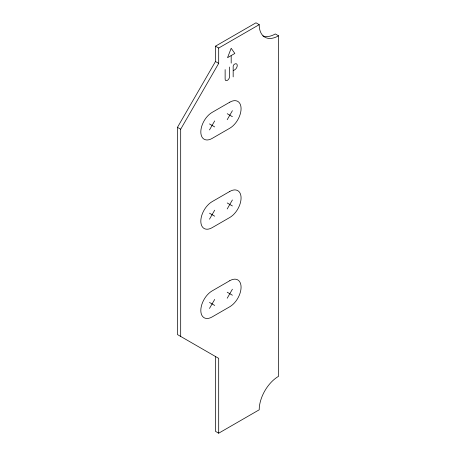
<?xml version="1.0" encoding="UTF-8"?>
<svg xmlns="http://www.w3.org/2000/svg" width="456" height="456" viewBox="0 0 456 456"><rect width="100%" height="100%" fill="white"/><g stroke="black" fill="none" stroke-linecap="round" stroke-linejoin="round"><path stroke-width="0.68" d="M218.692 433.2L218.692 358.37L177.464 334.567L177.464 127.344L215.471 61.52L215.471 46.181L255.987 22.8L259.207 24.658A27.331 15.778 -60 0 0 278.536 35.819L278.536 376.337A27.331 15.778 -60 0 0 259.207 409.807L218.692 433.2L215.471 431.342L215.471 356.512M180.684 336.425L180.684 129.208L218.692 63.378L218.692 48.045L215.471 46.181M209.486 129.931L214.69 120.92M227.202 119.706L232.406 110.694M209.486 219.194L214.69 210.182M227.202 208.962L232.406 199.95M209.486 308.45L214.69 299.438M227.202 298.224L232.406 289.212M218.692 48.045L259.207 24.658M230.93 55.712L227.538 57.673L231.186 48.268L234.834 53.46L231.186 55.564L231.186 63.145M233.426 70.56L234.754 69.791A3.511 2.029 -60 0 0 237.24 65.493A3.511 2.029 -60 0 0 234.754 64.057L234.378 64.279A1.71 0.986 -60 0 0 233.17 66.371L233.17 76.876M278.536 35.819L275.316 33.955A27.331 15.778 -60 0 1 262.878 35.904M215.471 61.52L218.692 63.378M227.202 113.698L232.406 116.702M209.486 123.924L214.69 126.928M177.464 127.344L180.684 129.208M227.202 202.954L232.406 205.958M209.486 213.186L214.69 216.19M227.202 292.216L232.406 295.22M209.486 302.442L214.69 305.446M229.59 67.038L229.59 76.5A3.152 1.818 -60 0 1 227.362 80.359A3.152 1.818 -60 0 1 225.133 79.07L225.133 69.614M229.801 102.184L212.091 112.41A15.943 9.205 -60 0 0 200.817 131.938A15.943 9.205 -60 0 0 212.091 138.442L229.801 128.216A15.943 9.205 -60 0 0 241.076 108.693A15.943 9.205 -60 0 0 229.801 102.184M229.801 191.44L212.091 201.666A15.943 9.205 -60 0 0 200.817 221.194A15.943 9.205 -60 0 0 212.091 227.704L229.801 217.478A15.943 9.205 -60 0 0 241.076 197.95A15.943 9.205 -60 0 0 229.801 191.44M229.801 280.696L212.091 290.928A15.943 9.205 -60 0 0 200.817 310.45A15.943 9.205 -60 0 0 212.091 316.96L229.801 306.734A15.943 9.205 -60 0 0 241.076 287.206A15.943 9.205 -60 0 0 229.801 280.696"/></g></svg>
